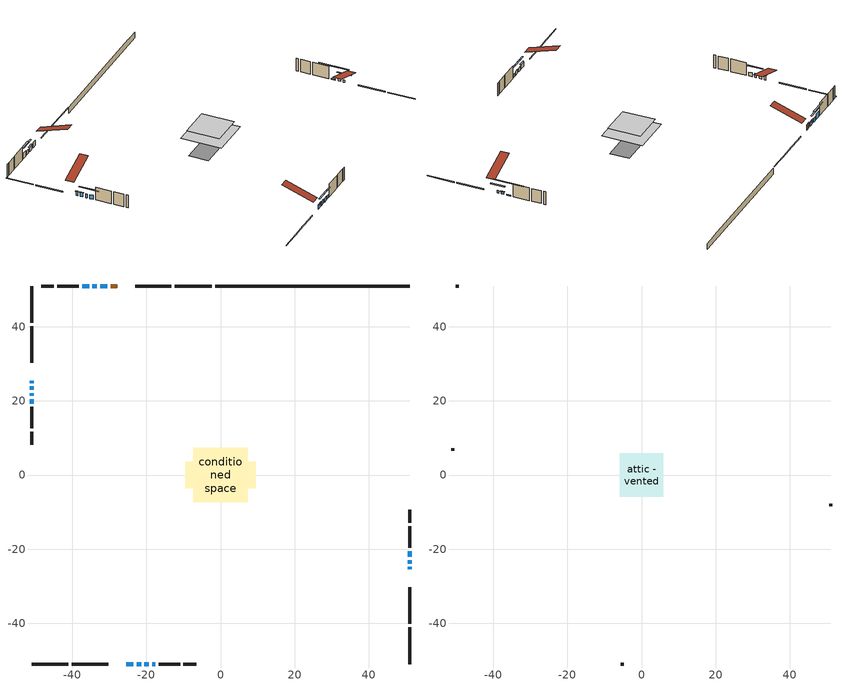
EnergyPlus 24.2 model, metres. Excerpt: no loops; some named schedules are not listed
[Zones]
conditioned space
 floor outside (Floor1 construction): -0.43,-0.43 -0.43,0.43 0.43,0.43 0.43,-0.43 z0.46
 floor adiabatic (AdiabaticFloorConstruction): -7.37,-7.37 -7.37,7.37 7.37,7.37 7.37,-7.37 z2.9
 floor foundation (Slab1 construction): -9.48,-3.63 -9.48,3.63 9.48,3.63 9.48,-3.63 z-1.83
 wall outside (RimJoist1 construction): -2.35,51.01 -12.3,51.01 / -51.01,-51.01 -41.06,-51.01 / -51.01,51.01 -51.01,41.06 / 51.01,-51.01 51.01,-41.06 z0.46:0.76
 wall outside (RimJoist2 construction): -13.23,51.01 -23.06,51.01 / -40.13,-51.01 -30.3,-51.01 / -51.01,40.13 -51.01,30.3 / 51.01,-40.13 51.01,-30.3 z0.46:0.76
 wall outside (AdiabaticWallConstruction 1): -27.93,51.01 -29.65,51.01 z0.46:2.49
 wall outside (AdiabaticWallConstruction): 51.01,-25.43 51.01,-24.81 / 51.01,-23.89 51.01,-22.97 z0.46:1.38; -30.58,51.01 -32.41,51.01 / -25.42,-51.01 -23.59,-51.01 / -33.33,51.01 -34.56,51.01 / -22.67,-51.01 -21.45,-51.01 / -20.52,-51.01 -19.3,-51.01 / -51.01,20.5 -51.01,19.28 z0.46:1.98; -51.01,25.43 -51.01,24.81 / -51.01,23.89 -51.01,22.97 / -51.01,22.04 -51.01,21.43 z0.46:1.99; 51.01,-22.04 51.01,-20.52 z0.46:0.77; -35.48,51.01 -37.31,51.01 z0.46:2.49; -18.37,-51.01 -17.61,-51.01 z0.46:1.68
 wall outside (Wall1 construction): -38.24,51.01 -44.01,51.01 / -16.68,-51.01 -10.91,-51.01 / -51.01,18.36 -51.01,12.59 / 51.01,-19.59 51.01,-13.82 z0.46:5.34
 wall outside (Wall2 construction): -44.93,51.01 -48.42,51.01 / -9.99,-51.01 -6.5,-51.01 / -51.01,11.66 -51.01,8.18 / 51.01,-12.9 51.01,-9.42 z0.46:5.34
 wall foundation (FoundationWall1 construction): -1.42,51.01,-1.83 -1.42,51.01,0.46 45.76,51.01,0.46 45.76,51.01,0.37 51.01,51.01,0.37 51.01,51.01,-1.83
 window (WindowConstruction): 51.01,-25.42 51.01,-24.81 z0.46:1.37
 window (WindowConstruction 8): 51.01,-23.89 51.01,-22.97 z0.46:1.37
 window (WindowConstruction 9): -30.58,51.01 -32.41,51.01 z0.46:1.98
 window (WindowConstruction 10): -25.42,-51.01 -23.6,-51.01 z0.46:1.98
 window (WindowConstruction 11): -51.01,25.42 -51.01,24.81 z0.46:1.98
 window (WindowConstruction 12): -51.01,23.89 -51.01,22.97 z0.46:1.98
 window (WindowConstruction 13): 51.01,-22.04 51.01,-20.52 z0.46:0.76
 window (WindowConstruction 1): -33.34,51.01 -34.55,51.01 z0.46:1.98
 window (WindowConstruction 2): -35.48,51.01 -37.31,51.01 z0.46:2.49
 window (WindowConstruction 3): -22.67,-51.01 -21.45,-51.01 z0.46:1.98
 window (WindowConstruction 4): -20.52,-51.01 -19.3,-51.01 z0.46:1.98
 window (WindowConstruction 5): -51.01,22.04 -51.01,21.43 z0.46:1.98
 window (WindowConstruction 6): -51.01,20.5 -51.01,19.28 z0.46:1.98
 window (WindowConstruction 7): -18.37,-51.01 -17.61,-51.01 z0.46:1.68
 door (Door): -27.93,51.01 -29.65,51.01 z0.46:2.49
 ceiling adiabatic (AdiabaticFloorConstruction): 7.37,-7.37 7.37,7.37 -7.37,7.37 -7.37,-7.37 z2.9
attic - vented
 floor to conditioned space (Floor2 construction Reversed): -5.88,-5.88 -5.88,5.88 5.88,5.88 5.88,-5.88 z5.34
 wall outside (Wall3 construction): -49.34,51.01 -50.08,51.01 / -5.58,-51.01 -4.84,-51.01 / -51.01,7.25 -51.01,6.52 / 51.01,-8.49 51.01,-7.75 z0.46:5.34
 roof outside (Roof1 construction): -27,51.01,5.34 -27,39.55,9.15 -23.98,39.55,9.15 -23.98,51.01,5.34; -26.35,-51.01,5.34 -26.35,-39.55,9.15 -29.37,-39.55,9.15 -29.37,-51.01,5.34; -51.01,26.35,5.34 -39.55,26.35,9.15 -39.55,29.37,9.15 -51.01,29.37,5.34; 51.01,-26.35,5.34 39.55,-26.35,9.15 39.55,-29.37,9.15 51.01,-29.37,5.34
shading: 51.01,-22.49 51.01,-27.75 51.42,-27.75 51.42,-22.49 z3.7; 51.01,-22.77 51.01,-24.09 51.42,-24.09 51.42,-22.77 z1.58; -32.61,51.01 -30.38,51.01 -30.38,51.42 -32.61,51.42 z2.19; -23.39,-51.01 -25.63,-51.01 -25.63,-51.42 -23.39,-51.42 z2.19; -51.01,24.61 -51.01,25.63 -51.42,25.63 -51.42,24.61 z2.19; -51.01,22.77 -51.01,24.09 -51.42,24.09 -51.42,22.77 z2.19; 51.01,-15.75 51.01,-26.81 51.42,-26.81 51.42,-15.75 z5.53; -36.88,51.01 -31.01,51.01 -31.01,51.42 -36.88,51.42 z4.31; -39.64,51.01 -33.15,51.01 -33.15,51.42 -39.64,51.42 z4.82; -19.12,-51.01 -25,-51.01 -25,-51.42 -19.12,-51.42 z4.31; -16.97,-51.01 -22.85,-51.01 -22.85,-51.42 -16.97,-51.42 z4.31; -51.01,19.1 -51.01,24.37 -51.42,24.37 -51.42,19.1 z4.31; -51.01,16.96 -51.01,22.83 -51.42,22.83 -51.42,16.96 z4.31
[Building]
Building 1: Terrain=Suburbs
[Site:Location]
Erieau AUT_ON: Latitude {deg}=42.25; Longitude {deg}=-81.9; Time Zone {hr}=-5; Elevation {m}=178; Keep Site Location Information=Yes
[Site:GroundTemperature:Shallow]
5.2292, 3.30147, 3.1471, 4.0619, 7.73432, 11.3896, 14.5586, 16.5661, 16.7366, 15.1039, 12.0157, 8.47254
[Site:WaterMainsTemperature]
Calculation Method=Schedule; Temperature Schedule=mains temperature schedule
[Material] Roughness=Rough; Thermal Absorptance=0.9
Name | Thickness {m} | Conductivity {W/m-K} | Density {kg/m3} | Specific Heat {J/kg-K} | Solar Absorptance | Visible Absorptance
asphalt or fiberglass shingles | 0.00635 | 0.162714 | 1121.4 | 1465.45 | 0.4 | 0.4
ceiling loosefill ins | 0.169333 | 0.0480833 | 16.02 | 1046.75 | 0.7 | 0.7
ceiling stud and cavity | 0.1397 | 0.146378 | 65.682 | 1177.47 | 0.7 | 0.7
concrete 4.0 in. | 0.1016 | 1.803125 | 2242.8 | 837.4 | 0.7 | 0.7
concrete 8.0 in. | 0.2032 | 1.803125 | 2242.8 | 837.4 | 0.7 | 0.7
door material | 0.04445 | 0.053851 | 512.64 | 1214.23 | 0.7 | 0.7
exterior vertical ins | 0.0460229 | 0.029427 | 32.04 | 1214.23 | 0.7 | 0.7
floor covering | 0.0127 | 0.0433444 | 54.468 | 1339.84 | 0.6 | 0.6
floor rigid ins; rim joist rigid ins | 0.051816 | 0.029427 | 32.04 | 1214.23 | 0.7 | 0.7
floor rigid ins 1; wall rigid ins | 0.512978 | 0.029427 | 32.04 | 1214.23 | 0.7 | 0.7
floor stud and cavity | 0.1397 | 0.347671 | 92.3553 | 1139.71 | 0.7 | 0.7
floor stud and cavity 1 | 0.1397 | 1.75129 | 37.0049 | 1207.88 | 0.7 | 0.7
furniture material conditioned space 1 | 0.1524 | 0.115458 | 640.8 | 1214.23 | 0.6 | 0.6
gypsum board | 0.0127 | 0.160291 | 801 | 837.4 | 0.6 | 0.6
gypsum board 1 | 0.0127 | 0.160291 | 801 | 837.4 | 0.7 | 0.7
osb sheathing 0.5 in. | 0.0127 | 0.115458 | 512.64 | 1214.23 | 0.7 | 0.7
osb sheathing 0.75 in. | 0.01905 | 0.115458 | 512.64 | 1214.23 | 0.7 | 0.7
osb sheathing 2.0 in. | 0.0508 | 0.115458 | 512.64 | 1214.23 | 0.7 | 0.7
rim joist stud and cavity | 0.0508 | 0.0451784 | 125.044 | 1163.47 | 0.6 | 0.6
rim joist stud and cavity 1 | 0.0508 | 0.265703 | 125.044 | 1163.47 | 0.6 | 0.6
wall stud and cavity | 0.1397 | 0.0804648 | 139.0536 | 1170.24 | 0.7 | 0.7
wall stud and cavity 1 | 0.1397 | 0.0815399 | 139.0536 | 1170.24 | 0.7 | 0.7
wall stud and cavity 2 | 0.0889 | 6.9971 | 50.32683 | 1063.81 | 0.6 | 0.6
wall stud and cavity 3 | 0.0889 | 0.380278 | 52.3479 | 1209.89 | 0.7 | 0.7
wall stud and cavity 4 | 0.0889 | 0.391764 | 83.0341 | 1211.67 | 0.7 | 0.7
wood siding | 0.0254 | 0.102417 | 544.68 | 1172.36 | 0.4 | 0.4
wood siding 1 | 0.00254 | 0.102417 | 544.68 | 1172.36 | 0.4 | 0.4
wood siding 2; wood siding 3; wood siding 4 | 0.0254 | 0.102417 | 544.68 | 1172.36 | 0.7 | 0.7
[WindowMaterial:SimpleGlazingSystem]
Name | U-Factor {W/m2-K} | Solar Heat Gain Coefficient
WindowMaterial | 2.97868 | 0.61
WindowMaterial 1 | 2.91111 | 0.68
WindowMaterial 2 | 2.97584 | 0.59
WindowMaterial 3 | 2.961077 | 0.63
WindowMaterial 4 | 6.680167 | 0.76
WindowMaterial 5 | 2.95029 | 0.64
WindowMaterial 6 | 2.927009 | 0.66
WindowMaterial 7 | 3.06442 | 0.51
[Construction]
AdiabaticFloorConstruction: floor stud and cavity 1, floor rigid ins 1, osb sheathing 0.75 in., floor covering
AdiabaticWallConstruction: wood siding 3, wall rigid ins, wall stud and cavity 3, gypsum board
AdiabaticWallConstruction 1: wood siding 4, wall rigid ins, wall stud and cavity 3, gypsum board
Door: door material
Floor1 construction: floor stud and cavity, floor rigid ins, osb sheathing 0.75 in., floor covering
Floor2 construction Reversed: gypsum board, ceiling stud and cavity, ceiling loosefill ins
FoundationWall1 construction: concrete 8.0 in., gypsum board 1
furniture construction conditioned space 1: furniture material conditioned space 1
PartitionWallConstruction: gypsum board, wall stud and cavity 4, gypsum board
RimJoist1 construction: wood siding 2, osb sheathing 2.0 in., rim joist stud and cavity
RimJoist2 construction: wood siding 2, rim joist rigid ins, osb sheathing 2.0 in., rim joist stud and cavity 1
Roof1 construction: asphalt or fiberglass shingles
Slab1 construction: concrete 4.0 in.
Wall1 construction: wood siding, osb sheathing 0.5 in., wall stud and cavity, gypsum board
Wall2 construction: wood siding, osb sheathing 0.5 in., wall stud and cavity 1, gypsum board
Wall3 construction: wood siding 1, wall stud and cavity 2
WindowConstruction: WindowMaterial
WindowConstruction 1; WindowConstruction 3; WindowConstruction 6: WindowMaterial 1
WindowConstruction 10; WindowConstruction 11; WindowConstruction 4; WindowConstruction 5: WindowMaterial 3
WindowConstruction 12; WindowConstruction 9: WindowMaterial 6
WindowConstruction 13: WindowMaterial 7
WindowConstruction 2: WindowMaterial 2
WindowConstruction 7: WindowMaterial 4
WindowConstruction 8: WindowMaterial 5
[Zone] Multiplier=1; Part of Total Floor Area=Yes
Name | Volume {m3}
attic - vented | 85.6642
conditioned space | 885.9
[Space]
Name | Zone | Volume {m3}
attic - vented 1 | attic - vented | 85.6642
conditioned space 1 | conditioned space | 885.9
[ZoneInfiltration:EffectiveLeakageArea]
infil attic - vented 1: Zone or Space=attic - vented 1; Schedule=Always On Discrete; Effective Air Leakage Area {cm2}=6635.52; Stack Coefficient=0.000604572; Wind Coefficient=1.66129e-05
[ZoneMixing]
whole house fan mix: Zone or Space=attic - vented; Schedule=Always On Continuous; Design Flow Rate Calculation Method=Flow/Zone; Design Flow Rate {m3/s}=0; Source Zone or Space=conditioned space
[SurfaceProperty:ExposedFoundationPerimeter]
Slab1: Exposed Perimeter Calculation Method=TotalExposedPerimeter; Total Exposed Perimeter {m}=52.427
[InternalMass] Zone or ZoneList=conditioned space; Space or SpaceList=conditioned space 1
Name | Construction | Surface Area {m2}
furniture mass conditioned space 1 | furniture construction conditioned space 1 | 142.176
partition wall mass | PartitionWallConstruction | 355.44
[Lights]
interior lighting: Zone or ZoneList or Space or SpaceList=conditioned space 1; Schedule=interior lighting schedule; Design Level Calculation Method=LightingLevel; Lighting Level {W}=343.2; Return Air Fraction=0; Fraction Radiant=0.6; Fraction Visible=0.2; Fraction Replaceable=1
[People]
occupants: Zone or ZoneList or Space or SpaceList=conditioned space 1; Number of People Schedule=occupants schedule; Number of People Calculation Method=People; Number of People=3; Fraction Radiant=0.314171; Sensible Heat Fraction=0.56303; Activity Level Schedule=occupants activity schedule; Carbon Dioxide Generation Rate {m3/s-W}=0; Enable ASHRAE 55 Comfort Warnings=No; Mean Radiant Temperature Calculation Type=EnclosureAveraged
[ElectricEquipment] Zone or ZoneList or Space or SpaceList=conditioned space 1; Design Level Calculation Method=EquipmentLevel
Name | Schedule | Design Level {W} | Fraction Latent | Fraction Radiant | Fraction Lost
clothes dryer | clothes dryer schedule | 140.772 | 0.015 | 0.081 | 0.85
clothes washer | clothes washer schedule | 32.1985 | 0.03 | 0.162 | 0.7
cooking range | cooking range schedule | 215.147 | 0.08 | 0.432 | 0.2
dishwasher | dishwasher schedule | 66.8632 | 0.3 | 0.18 | 0.4
fridge | fridge schedule | 72.9452 | 0 | 0.6 | 0
mech vent house fan | mech vent house fan schedule | 0.95 | 0 | 0 | 1
mech vent house fan cfis | mech vent house fan cfis schedule | 0 | 0 | 0 | 0
misc plug loads | misc plug loads schedule | 494.7 | 0.045 | 0.513 | 0.1
whole house fan | Always On Discrete | 0 | 0 | 0 | 1
[OtherEquipment] Zone or ZoneList or Space or SpaceList=conditioned space 1; Design Level Calculation Method=EquipmentLevel
Name | Fuel Type | Schedule | Design Level {W} | Fraction Latent | Fraction Radiant | Fraction Lost
clothes dryer 1 | Electricity | clothes dryer schedule | 0 | 0.015 | 0.081 | 0.85
cooking range 1 | Electricity | cooking range schedule | 0 | 0.08 | 0.432 | 0.2
general water use latent | None | general water use schedule | 62.594 | 1 | 0 | 0
general water use sensible | None | general water use schedule | -61.6891 | 0 | 0.6 | 0
mech vent house fan latent load | None | Always On Discrete | 0 | 1 | 0 | 0
mech vent house fan sensible load | None | Always On Discrete | 0 | 0 | 0 | 0
water heater energy adjustment1 | NaturalGas | Always On Discrete | 0.01 | 0 | 0 | 1
[ZoneInfiltration:DesignFlowRate] Zone or ZoneList or Space or SpaceList=conditioned space 1; Schedule=Always On Discrete; Design Flow Rate Calculation Method=Flow/Zone; Design Flow Rate {m3/s}=0
infil flow; natural vent flow; whole house fan flow
[AvailabilityManager:Scheduled]
central ac and furnace airloop Availability Manager: Schedule=Always On Discrete
[Foundation:Kiva]
Foundation Kiva 1: Initial Indoor Air Temperature {C}=18; Wall Height Above Grade {m}=0.460004; Wall Depth Below Slab {m}=0.2032; Custom Block Material Name 1=exterior vertical ins; Custom Block Depth 1 {m}=2.28999; Custom Block X Position 1 {m}=0.2159; Custom Block Z Position 1 {m}=0
[Foundation:Kiva:Settings]
Soil Conductivity {W/m-K}=0.849921; Soil Density {kg/m3}=1842.3; Soil Specific Heat {J/kg-K}=418.7; Ground Solar Absorptivity=0.9; Ground Thermal Absorptivity=0.9; Ground Surface Roughness {m}=0.03; Far-Field Width {m}=40; Deep-Ground Boundary Condition=ZeroFlux; Deep-Ground Depth {m}=40; Minimum Cell Dimension {m}=0.2; Maximum Cell Growth Coefficient=3; Simulation Timestep=Timestep
[Exterior:Lights]
exterior lighting: Schedule=exterior lighting schedule; Design Level {W}=75.6
[EnergyManagementSystem:GlobalVariable]
central_ac_and_furnace_airloop_Fan_RTF
infil_program_Qfan
infil_program_Qinf
natural_vent_program_Qnv
natural_vent_program_Qwhf
[EnergyManagementSystem:Sensor]
Name | Output:Variable or Output:Meter Index Key | Output:Variable or Output:Meter
airflow_gain | infil flow | Infiltration Sensible Heat Gain Energy
airflow_gain_1 | natural vent flow | Infiltration Sensible Heat Gain Energy
airflow_gain_2 | whole house fan flow | Infiltration Sensible Heat Gain Energy
airflow_loss | infil flow | Infiltration Sensible Heat Loss Energy
airflow_loss_1 | natural vent flow | Infiltration Sensible Heat Loss Energy
airflow_loss_2 | whole house fan flow | Infiltration Sensible Heat Loss Energy
clg_load_cond |  | Cooling:EnergyTransfer:Zone:CONDITIONED SPACE
clg_sp_s; clg_sp_s_1 | cooling setpoint | Schedule Value
clothes_dryer_exhaust_0_sch_s | clothes dryer exhaust 0 schedule | Schedule Value
cool_season | cooling season schedule | Schedule Value
htg_load_cond |  | Heating:EnergyTransfer:Zone:CONDITIONED SPACE
htg_sp_s; htg_sp_s_1 | heating setpoint | Schedule Value
ig_ee_conv | clothes dryer | Electric Equipment Convective Heating Energy
ig_ee_conv_2 | cooking range | Electric Equipment Convective Heating Energy
ig_ee_conv_4 | fridge | Electric Equipment Convective Heating Energy
ig_ee_conv_5 | misc plug loads | Electric Equipment Convective Heating Energy
ig_ee_conv_6 | whole house fan | Electric Equipment Convective Heating Energy
ig_ee_rad | clothes dryer | Electric Equipment Radiant Heating Energy
ig_ee_rad_2 | cooking range | Electric Equipment Radiant Heating Energy
ig_ee_rad_4 | fridge | Electric Equipment Radiant Heating Energy
ig_ee_rad_5 | misc plug loads | Electric Equipment Radiant Heating Energy
ig_ee_rad_6 | whole house fan | Electric Equipment Radiant Heating Energy
ig_lgt_conv | interior lighting | Lights Convective Heating Energy
ig_lgt_rad | interior lighting | Lights Radiant Heating Energy
ig_lgt_vis | interior lighting | Lights Visible Radiation Heating Energy
ig_oe_conv | clothes dryer 1 | Other Equipment Convective Heating Energy
ig_oe_conv_1 | cooking range 1 | Other Equipment Convective Heating Energy
ig_oe_conv_2 | general water use latent | Other Equipment Convective Heating Energy
ig_oe_conv_3 | general water use sensible | Other Equipment Convective Heating Energy
ig_oe_conv_4 | water heater energy adjustment1 | Other Equipment Convective Heating Energy
ig_oe_rad | clothes dryer 1 | Other Equipment Radiant Heating Energy
ig_oe_rad_1 | cooking range 1 | Other Equipment Radiant Heating Energy
ig_oe_rad_2 | general water use latent | Other Equipment Radiant Heating Energy
ig_oe_rad_3 | general water use sensible | Other Equipment Radiant Heating Energy
ig_oe_rad_4 | water heater energy adjustment1 | Other Equipment Radiant Heating Energy
ig_ppl_conv | occupants | People Convective Heating Energy
ig_ppl_rad | occupants | People Radiant Heating Energy
im_conv | furniture mass conditioned space 1 | Surface Inside Face Convection Heat Gain Energy
im_conv_1 | partition wall mass | Surface Inside Face Convection Heat Gain Energy
im_ig | furniture mass conditioned space 1 | Surface Inside Face Internal Gains Radiation Heat Gain Energy
im_ig_1 | partition wall mass | Surface Inside Face Internal Gains Radiation Heat Gain Energy
im_lgt | furniture mass conditioned space 1 | Surface Inside Face Lights Radiation Heat Gain Energy
im_lgt_1 | partition wall mass | Surface Inside Face Lights Radiation Heat Gain Energy
im_sol | furniture mass conditioned space 1 | Surface Inside Face Solar Radiation Heat Gain Energy
im_sol_1 | partition wall mass | Surface Inside Face Solar Radiation Heat Gain Energy
im_surf | furniture mass conditioned space 1 | Surface Inside Face Net Surface Thermal Radiation Heat Gain Energy
im_surf_1 | partition wall mass | Surface Inside Face Net Surface Thermal Radiation Heat Gain Energy
mv_conv | mech vent house fan | Electric Equipment Convective Heating Energy
mv_conv_1 | mech vent house fan cfis | Electric Equipment Convective Heating Energy
mv_conv_2 | mech vent house fan latent load | Other Equipment Convective Heating Energy
mv_conv_3 | mech vent house fan sensible load | Other Equipment Convective Heating Energy
mv_rad | mech vent house fan | Electric Equipment Radiant Heating Energy
mv_rad_1 | mech vent house fan cfis | Electric Equipment Radiant Heating Energy
mv_rad_2 | mech vent house fan latent load | Other Equipment Radiant Heating Energy
mv_rad_3 | mech vent house fan sensible load | Other Equipment Radiant Heating Energy
natural_vent_s | natural vent schedule | Schedule Value
out_pb_s |  | Site Outdoor Air Barometric Pressure
out_wt_s |  | Site Outdoor Air Humidity Ratio
site_vw_s |  | Site Wind Speed
ss_back_out | Window1 | Surface Window Shortwave from Zone Back Out Window Heat Transfer Rate
ss_back_out_1 | Window10 | Surface Window Shortwave from Zone Back Out Window Heat Transfer Rate
ss_back_out_10 | Window5 | Surface Window Shortwave from Zone Back Out Window Heat Transfer Rate
ss_back_out_11 | Window7 | Surface Window Shortwave from Zone Back Out Window Heat Transfer Rate
ss_back_out_12 | Window8 | Surface Window Shortwave from Zone Back Out Window Heat Transfer Rate
ss_back_out_13 | Window9 | Surface Window Shortwave from Zone Back Out Window Heat Transfer Rate
ss_back_out_2 | Window11 | Surface Window Shortwave from Zone Back Out Window Heat Transfer Rate
ss_back_out_3 | Window13 | Surface Window Shortwave from Zone Back Out Window Heat Transfer Rate
ss_back_out_4 | Window16 | Surface Window Shortwave from Zone Back Out Window Heat Transfer Rate
ss_back_out_5 | Window17 | Surface Window Shortwave from Zone Back Out Window Heat Transfer Rate
ss_back_out_6 | Window18 | Surface Window Shortwave from Zone Back Out Window Heat Transfer Rate
ss_back_out_7 | Window2 | Surface Window Shortwave from Zone Back Out Window Heat Transfer Rate
ss_back_out_8 | Window3 | Surface Window Shortwave from Zone Back Out Window Heat Transfer Rate
ss_back_out_9 | Window4 | Surface Window Shortwave from Zone Back Out Window Heat Transfer Rate
ss_conv | Door1 | Surface Inside Face Convection Heat Gain Energy
ss_conv_1 | Window1 | Surface Inside Face Convection Heat Gain Energy
ss_conv_10 | Window4 | Surface Inside Face Convection Heat Gain Energy
ss_conv_11 | Window5 | Surface Inside Face Convection Heat Gain Energy
ss_conv_12 | Window7 | Surface Inside Face Convection Heat Gain Energy
ss_conv_13 | Window8 | Surface Inside Face Convection Heat Gain Energy
ss_conv_14 | Window9 | Surface Inside Face Convection Heat Gain Energy
ss_conv_2 | Window10 | Surface Inside Face Convection Heat Gain Energy
ss_conv_3 | Window11 | Surface Inside Face Convection Heat Gain Energy
ss_conv_4 | Window13 | Surface Inside Face Convection Heat Gain Energy
ss_conv_5 | Window16 | Surface Inside Face Convection Heat Gain Energy
ss_conv_6 | Window17 | Surface Inside Face Convection Heat Gain Energy
ss_conv_7 | Window18 | Surface Inside Face Convection Heat Gain Energy
ss_conv_8 | Window2 | Surface Inside Face Convection Heat Gain Energy
ss_conv_9 | Window3 | Surface Inside Face Convection Heat Gain Energy
ss_ig | Door1 | Surface Inside Face Internal Gains Radiation Heat Gain Energy
ss_ig_1 | Window1 | Surface Inside Face Internal Gains Radiation Heat Gain Energy
ss_ig_10 | Window4 | Surface Inside Face Internal Gains Radiation Heat Gain Energy
ss_ig_11 | Window5 | Surface Inside Face Internal Gains Radiation Heat Gain Energy
ss_ig_12 | Window7 | Surface Inside Face Internal Gains Radiation Heat Gain Energy
ss_ig_13 | Window8 | Surface Inside Face Internal Gains Radiation Heat Gain Energy
ss_ig_14 | Window9 | Surface Inside Face Internal Gains Radiation Heat Gain Energy
ss_ig_2 | Window10 | Surface Inside Face Internal Gains Radiation Heat Gain Energy
ss_ig_3 | Window11 | Surface Inside Face Internal Gains Radiation Heat Gain Energy
ss_ig_4 | Window13 | Surface Inside Face Internal Gains Radiation Heat Gain Energy
ss_ig_5 | Window16 | Surface Inside Face Internal Gains Radiation Heat Gain Energy
ss_ig_6 | Window17 | Surface Inside Face Internal Gains Radiation Heat Gain Energy
ss_ig_7 | Window18 | Surface Inside Face Internal Gains Radiation Heat Gain Energy
ss_ig_8 | Window2 | Surface Inside Face Internal Gains Radiation Heat Gain Energy
ss_ig_9 | Window3 | Surface Inside Face Internal Gains Radiation Heat Gain Energy
ss_lgt | Door1 | Surface Inside Face Lights Radiation Heat Gain Energy
ss_sol | Door1 | Surface Inside Face Solar Radiation Heat Gain Energy
ss_surf | Door1 | Surface Inside Face Net Surface Thermal Radiation Heat Gain Energy
ss_surf_1 | Window1 | Surface Inside Face Net Surface Thermal Radiation Heat Gain Energy
ss_surf_10 | Window4 | Surface Inside Face Net Surface Thermal Radiation Heat Gain Energy
ss_surf_11 | Window5 | Surface Inside Face Net Surface Thermal Radiation Heat Gain Energy
ss_surf_12 | Window7 | Surface Inside Face Net Surface Thermal Radiation Heat Gain Energy
ss_surf_13 | Window8 | Surface Inside Face Net Surface Thermal Radiation Heat Gain Energy
ss_surf_14 | Window9 | Surface Inside Face Net Surface Thermal Radiation Heat Gain Energy
ss_surf_2 | Window10 | Surface Inside Face Net Surface Thermal Radiation Heat Gain Energy
ss_surf_3 | Window11 | Surface Inside Face Net Surface Thermal Radiation Heat Gain Energy
ss_surf_4 | Window13 | Surface Inside Face Net Surface Thermal Radiation Heat Gain Energy
ss_surf_5 | Window16 | Surface Inside Face Net Surface Thermal Radiation Heat Gain Energy
ss_surf_6 | Window17 | Surface Inside Face Net Surface Thermal Radiation Heat Gain Energy
ss_surf_7 | Window18 | Surface Inside Face Net Surface Thermal Radiation Heat Gain Energy
ss_surf_8 | Window2 | Surface Inside Face Net Surface Thermal Radiation Heat Gain Energy
ss_surf_9 | Window3 | Surface Inside Face Net Surface Thermal Radiation Heat Gain Energy
ss_trans_in | Window1 | Surface Window Transmitted Solar Radiation Rate
ss_trans_in_1 | Window10 | Surface Window Transmitted Solar Radiation Rate
ss_trans_in_10 | Window5 | Surface Window Transmitted Solar Radiation Rate
ss_trans_in_11 | Window7 | Surface Window Transmitted Solar Radiation Rate
ss_trans_in_12 | Window8 | Surface Window Transmitted Solar Radiation Rate
ss_trans_in_13 | Window9 | Surface Window Transmitted Solar Radiation Rate
ss_trans_in_2 | Window11 | Surface Window Transmitted Solar Radiation Rate
ss_trans_in_3 | Window13 | Surface Window Transmitted Solar Radiation Rate
ss_trans_in_4 | Window16 | Surface Window Transmitted Solar Radiation Rate
ss_trans_in_5 | Window17 | Surface Window Transmitted Solar Radiation Rate
ss_trans_in_6 | Window18 | Surface Window Transmitted Solar Radiation Rate
ss_trans_in_7 | Window2 | Surface Window Transmitted Solar Radiation Rate
ss_trans_in_8 | Window3 | Surface Window Transmitted Solar Radiation Rate
ss_trans_in_9 | Window4 | Surface Window Transmitted Solar Radiation Rate
ss_trans_out | Window1 | Surface Inside Face Initial Transmitted Diffuse Transmitted Out Window Solar Radiation Rate
ss_trans_out_1 | Window10 | Surface Inside Face Initial Transmitted Diffuse Transmitted Out Window Solar Radiation Rate
